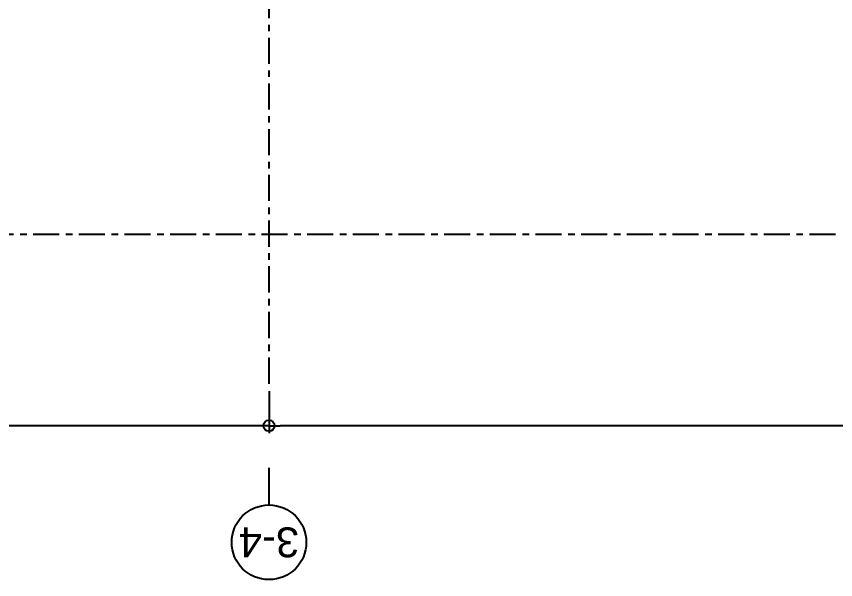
# Model space of a CAD drawing. Header units: millimetres. Extents: x 663313 to 1226001, y 1431724 to 1620898.
# Drawn here: x 865922 to 871416, y 1535232 to 1539006 of the extents above; entities that cross this region are included whole.
import ezdxf
from ezdxf.enums import TextEntityAlignment as Align

# ---------------------------------------------------------------- set-up
doc = ezdxf.new("R2010")
doc.units = ezdxf.units.MM
doc.linetypes.add('CENTER', pattern=[50.8, 31.75, -6.35, 6.35, -6.35])
doc.linetypes.add('TA_GL_000.70000', pattern=[1.925, 0.7, -0.175, 0.175, -0.175, 0.7])
for name, color, linetype in [('000 - 0_SYM_DWG_GRID-BUBBLE_MAIN_COLOR_6', 7, 'Continuous'), ('000 - 0_SYM_DWG_GRIDLINE_MAIN_COLOR_251', 7, 'Continuous'), ('000 - 0_SYM_DWG_SLOPE-SYM_TEXT_COLOR_3', 7, 'Continuous'), ('000 - D I M', 7, 'Continuous'), ('000 - GRID', 7, 'CENTER'), ('DIM', 7, 'Continuous')]:
    doc.layers.add(name, color=color, linetype=linetype)
doc.styles.add('Arial', font='arial.ttf')
doc.styles.add('FAMELINE_FOR_CKST', font='arial.ttf')
doc.styles.add('TA', font='', dxfattribs={"height": 4.5})
doc.styles.get('TA').set_extended_font_data('Cordia New')
doc.dimstyles.new('FAMELINE-CKST_C-C', dxfattribs={"dimtxt": 0.3, "dimasz": 0.15, "dimexe": 0.1, "dimexo": 0.1, "dimgap": 0.05, "dimtad": 1, "dimzin": 0, "dimdsep": 46, "dimtxsty": 'FAMELINE_FOR_CKST', "dimblk": 'ORIGIN', "dimblk1": 'ORIGIN', "dimblk2": 'ORIGIN', "dimsah": 1, "dimcen": 0.1, "dimdle": 0.1, "dimclrd": 7, "dimclre": 7, "dimclrt": 7, "dimadec": 0, "dimazin": 0, "dimtfac": 1, "dimtix": 1, "dimtmove": 2, "dimatfit": 3, "dimfxl": 1, "dimtolj": 1, "dimtzin": 0, "dimlwd": -1, "dimlwe": -1, "dimarcsym": 0})

# ---------------------------------------------------------------- blocks, each defined once
blk = doc.blocks.new('*U4785')
at = {"layer": '000 - 0_SYM_DWG_GRID-BUBBLE_MAIN_COLOR_6', "color": 7}
blk.add_line((36.25, 0), (31.25, 0), dxfattribs=at)
blk.add_circle((41.25, 0), 5, dxfattribs=at)
at = {"layer": '000 - 0_SYM_DWG_GRIDLINE_MAIN_COLOR_251', "color": 7, "linetype": 'ByBlock', "ltscale": 5}
blk.add_line((20, 0), (-316, 0), dxfattribs=at)
at = {"layer": '000 - 0_SYM_DWG_GRIDLINE_MAIN_COLOR_251', "color": 7}
blk.add_point((0, 0), dxfattribs=at)
at = {"color": 7, "style": 'TA', "flags": 1}
blk.add_attdef('LOCATION', (6, -6), '', height=4.5, rotation=270, dxfattribs=at)
at = {"layer": '000 - 0_SYM_DWG_SLOPE-SYM_TEXT_COLOR_3', "color": 7, "style": 'Arial'}
blk.add_attdef('GRID-HEAD', text='', height=4, rotation=270, dxfattribs=at).set_placement((41.25, 0), align=Align.MIDDLE_CENTER)
blk = doc.blocks.new('*U4786')
at = {"layer": '000 - 0_SYM_DWG_GRIDLINE_MAIN_COLOR_251', "color": 7, "linetype": 'ByBlock', "ltscale": 5}
blk.add_line((76, 0), (-538, 0), dxfattribs=at)
at = {"layer": '000 - 0_SYM_DWG_GRIDLINE_MAIN_COLOR_251', "color": 7}
blk.add_point((0, 0), dxfattribs=at)
at = {"color": 7, "style": 'TA', "flags": 1}
blk.add_attdef('LOCATION', (6, -6), '', height=4.5, rotation=270, dxfattribs=at)
at = {"layer": '000 - 0_SYM_DWG_SLOPE-SYM_TEXT_COLOR_3', "color": 7, "style": 'Arial'}
blk.add_attdef('GRID-HEAD', text='', height=4, rotation=180, dxfattribs=at).set_placement((154.09, 0), align=Align.MIDDLE_CENTER)
blk = doc.blocks.new('_Origin')
at = {"color": 7, "linetype": 'ByBlock', "lineweight": -2}
blk.add_line((0, 0), (-1, 0), dxfattribs=at)
blk.add_circle((0, 0), 0.5, dxfattribs=at)
blk = doc.blocks.new('*D4826')
at = {"layer": '000 - D I M', "color": 7, "transparency": 16777216}
for p, q in [((-8850, 1050), (-8850, 1331.2)), ((0, 1050), (0, 1331.2)), ((-8775, 1281.2), (-75, 1281.2))]:
    blk.add_line(p, q, dxfattribs=at)
at = {"layer": 'Defpoints', "color": 7, "transparency": 16777216}
for p in [(0, 1281.2), (-8850, 1000), (0, 1000)]:
    blk.add_point(p, dxfattribs=at)
at = {"layer": '000 - D I M', "color": 7, "transparency": 16777216, "xscale": 75, "yscale": 75, "zscale": 75, "rotation": 180}
blk.add_blockref('_Origin', (-8850, 1281.2), dxfattribs=at)
at = {"layer": '000 - D I M', "color": 7, "transparency": 16777216, "xscale": 75, "yscale": 75, "zscale": 75}
blk.add_blockref('_Origin', (0, 1281.2), dxfattribs=at)
at = {"layer": '000 - D I M', "color": 7, "transparency": 16777216, "insert": (-4425, 1382.8), "char_height": 150, "attachment_point": 5, "style": 'FAMELINE_FOR_CKST'}
blk.add_mtext('\\A1;8850', dxfattribs=at)
blk = doc.blocks.new('*D4827')
at = {"layer": '000 - D I M', "color": 7, "transparency": 16777216}
for p, q in [((0, 1050), (0, 1331.2)), ((12000, 1049.7), (12000, 1331.2)), ((75, 1281.2), (11925, 1281.2))]:
    blk.add_line(p, q, dxfattribs=at)
at = {"layer": 'Defpoints', "color": 7, "transparency": 16777216}
for p in [(12000, 1281.2), (0, 1000), (12000, 999.7)]:
    blk.add_point(p, dxfattribs=at)
at = {"layer": '000 - D I M', "color": 7, "transparency": 16777216, "xscale": 75, "yscale": 75, "zscale": 75, "rotation": 180}
blk.add_blockref('_Origin', (0, 1281.2), dxfattribs=at)
at = {"layer": '000 - D I M', "color": 7, "transparency": 16777216, "xscale": 75, "yscale": 75, "zscale": 75}
blk.add_blockref('_Origin', (12000, 1281.2), dxfattribs=at)
at = {"layer": '000 - D I M', "color": 7, "transparency": 16777216, "insert": (6000, 1382.8), "char_height": 150, "attachment_point": 5, "style": 'FAMELINE_FOR_CKST'}
blk.add_mtext('\\A1;12000', dxfattribs=at)
blk = doc.blocks.new('*D4829')
at = {"layer": '000 - D I M', "color": 7, "transparency": 16777216}
for p, q in [((-3850, 0), (-6381.2, 0)), ((-6331.2, -14725), (-6331.2, -75)), ((-3850, -14800), (-6381.2, -14800))]:
    blk.add_line(p, q, dxfattribs=at)
at = {"layer": 'Defpoints', "color": 7, "transparency": 16777216}
for p in [(-3800, 0), (-6331.2, 0), (-3800, -14800)]:
    blk.add_point(p, dxfattribs=at)
at = {"layer": '000 - D I M', "color": 7, "transparency": 16777216, "xscale": 75, "yscale": 75, "zscale": 75}
for p, rotation in [((-6331.2, 0), 90), ((-6331.2, -14800), 270)]:
    blk.add_blockref('_Origin', p, dxfattribs=dict(at, rotation=rotation))
at = {"layer": '000 - D I M', "color": 7, "transparency": 16777216, "insert": (-6432.8, -7400), "char_height": 150, "attachment_point": 5, "rotation": 90, "style": 'FAMELINE_FOR_CKST'}
blk.add_mtext('\\A1;14800', dxfattribs=at)
blk = doc.blocks.new('W-1-PP18-ST_ENT4_REV00_20260531-225107_LOPF_DIMS')
at = {"layer": '000 - GRID', "color": 7, "linetype": 'TA_GL_000.70000', "xscale": 50.00000000000044, "yscale": 50.00000000000044, "zscale": 50.00000000000044, "rotation": 90}
blk.add_blockref('*U4785', (0, 0), dxfattribs=at).add_auto_attribs({'GRID-HEAD': '3-4'})
at = {"layer": '000 - GRID', "color": 7, "linetype": 'TA_GL_000.70000', "xscale": 50.00000000000038, "yscale": 50.00000000000038, "zscale": 50.00000000000038, "rotation": 180}
blk.add_blockref('*U4786', (0, 0), dxfattribs=at)
at = {"layer": '000 - D I M', "color": 7}
for base, p1, p2, angle, override, picture, middle in [((0, 1281.2), (-8850, 1000), (0, 1000), 180, {"dimscale": 500, "dimdec": 0, "dimlfac": 1, "dimclrd": 7, "dimclre": 7, "dimclrt": 7}, '*D4826', (-4425, 1382.8)), ((12000, 1281.2), (0, 1000), (12000, 999.7), 180, {"dimscale": 500, "dimdec": 0, "dimlfac": 1, "dimclrd": 7, "dimclre": 7, "dimclrt": 7}, '*D4827', (6000, 1382.8)), ((-6331.2, 0), (-3800, -14800), (-3800, 0), 270, {"dimscale": 500, "dimdec": 0, "dimclrd": 7, "dimclre": 7, "dimclrt": 7}, '*D4829', (-6432.8, -7400))]:
    dim = blk.add_linear_dim(base=base, p1=p1, p2=p2, angle=angle, dimstyle='FAMELINE-CKST_C-C', override=override, dxfattribs=at)
    dim.commit()
    dim.dimension.update_dxf_attribs({"geometry": picture, "text_midpoint": middle})

msp = doc.modelspace()

# ---------------------------------------------------------------- block references
at = {"layer": 'DIM', "color": 7, "rotation": 180}
msp.add_blockref('W-1-PP18-ST_ENT4_REV00_20260531-225107_LOPF_DIMS', (867616.0065, 1537544.2588), dxfattribs=at)

doc.saveas('drawing.dxf')
